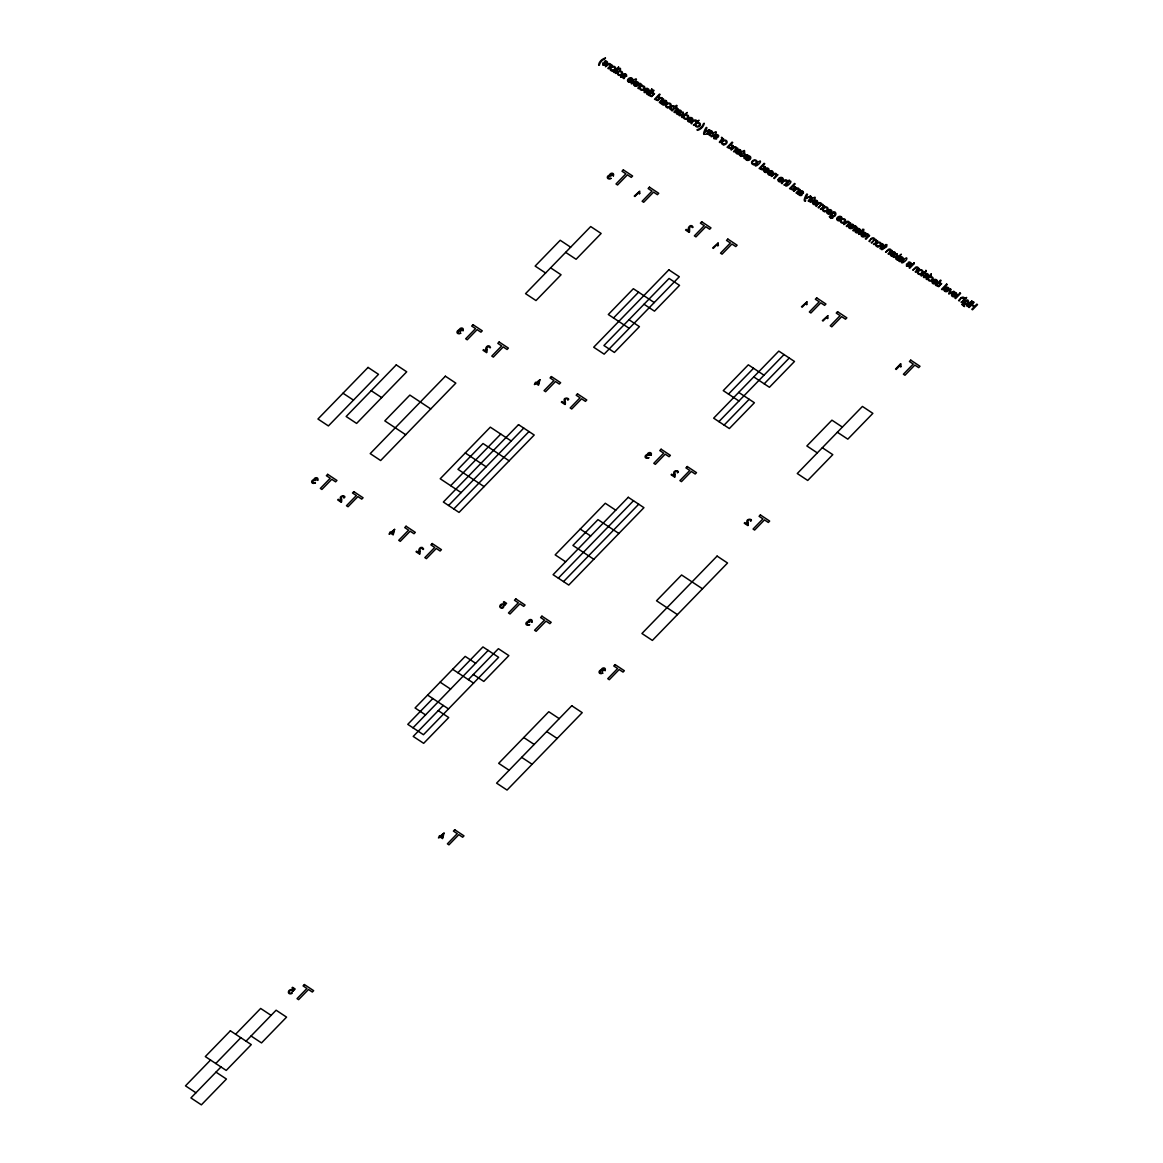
<?xml version="1.0" encoding="UTF-8"?>
<svg xmlns="http://www.w3.org/2000/svg" width="1163" height="1163" viewBox="0 0 1163 1163"><rect width="100%" height="100%" fill="white"/><g stroke="black" fill="none" stroke-linecap="round" stroke-linejoin="round"><path stroke-width="1.5" d="M862.961 229.911L861.114 230.696L861.841 231.175L858.701 234.417L863.528 231.481L863.847 229.373L862.495 229.285M886.075 245.204L884.214 245.989L884.956 246.469L881.801 249.711L886.628 246.774L886.947 244.666L885.61 244.579M606.766 62.86L604.367 61.494A2.006 1.585 -24.2 0 1 605.153 61.058L605.763 61.014M639.955 83.663L640.319 84.666M661.442 97.896L661.805 98.899M676.037 107.563L676.401 108.566M721.438 137.612L721.816 138.615M810.262 196.416L810.626 197.419M854.863 225.942L855.241 226.945M867.438 234.272L867.802 235.275M882.034 243.925L882.397 244.928M717.833 136.464L715.463 135.053A2.006 1.585 -24.2 0 1 716.248 134.603L716.859 134.574A2.675 2.108 -24.2 0 1 718.69 135.897L718.051 137.234L716.263 137.321A17.997 14.247 -24.2 0 1 715.681 137.132A9.231 7.312 -24.2 0 0 715.129 136.972L714.387 138.15A2.631 2.093 -24.2 0 0 714.693 138.368L716.859 138.688L713.922 138.702L713.937 136.42L716.96 136.653M910.425 264.001L908.085 262.562A2.006 1.585 -24.2 0 1 908.87 262.126M927.449 275.268L925.123 273.843A2.006 1.585 -24.2 0 1 925.893 273.392M504.408 605.196L505.469 603.626L503.39 602.245L503.972 601.634L506.574 603.35L503.826 606.025M293.003 990.861L294.065 989.291L291.986 987.91L292.567 987.314L295.169 989.03L292.422 991.69A1.672 1.323 -24.2 0 0 290.561 990.498A1.672 1.323 -24.2 0 0 289.267 992.519A1.672 1.323 -24.2 0 0 291.666 992.809M648.096 90.292L645.727 88.882M315.711 480.435C313.341 479.418 310.565 483.386 315.449 482.95M461.028 330.786L460.315 331.121M649.143 455.315C646.672 454.282 644.229 458.455 648.896 457.844M603.103 670.702L602.318 670.978M623.295 75.508L622.612 77.281L624.4 77.659M640.987 85.088L642.121 84.914L638.487 88.65L637.847 88.214L640.464 84.943M677.084 108.988L678.203 108.799L674.584 112.535L673.944 112.113L676.546 108.871M693.25 121.01L690.953 123.38L691.592 123.801C693.628 117.768 699.385 122.784 693.395 124.993L694.035 125.415L699.05 120.254L696.608 121.679M735.51 149.518L733.533 151.568L734.173 151.99L737.807 148.253L736.702 148.399M450.663 485.683L500.773 434.075M613.526 317.964L638.574 292.175M448.584 505.498L523.757 428.1M775.663 176.107L773.686 178.143L774.325 178.564L777.96 174.828L776.869 174.988M453.817 508.958L528.976 431.56M718.356 245.349L717.76 245.96A5.699 4.507 -24.2 0 1 717.222 244.346L713.297 248.373L712.657 247.952L718.094 243.052M783.688 180.876L781.391 183.245L782.03 183.667C784.298 177.532 789.633 182.838 783.833 184.859L784.473 185.28L789.473 180.12L787.046 181.544M799.17 189.758L800.26 189.598L796.64 193.334L796.001 192.913L797.978 190.877A2.137 1.701 -24.2 0 0 798.719 189.7L797.251 188.842L793.559 191.299L795.986 188.799A4.085 3.242 -24.2 0 1 796.466 188.377M818.316 203.481L815.83 206.04L816.47 206.462C818.258 200.705 824.218 204.993 818.069 207.523L818.708 207.944C821.165 201.853 825.846 206.927 820.322 209.02L820.962 209.442L824.582 205.706L823.506 205.851M848.263 224.154L846.271 226.204L846.911 226.625L850.546 222.889L849.455 223.034M855.91 227.367L857.044 227.192L853.409 230.928L852.77 230.492L855.372 227.236M868.485 235.696L869.604 235.508L865.984 239.244L865.345 238.822L867.947 235.522M871.436 238.648L868.95 241.206L869.59 241.628C871.407 235.769 877.353 240.305 871.189 242.689L871.828 243.111C874.096 237.019 879.112 242.064 873.442 244.186L874.082 244.608L877.702 240.872L876.626 241.017M432.825 698.541L407.777 724.345L423.448 734.725L498.622 657.313L482.936 646.933L457.888 672.737M728.489 394.083L753.537 368.278M412.996 727.805L488.169 650.393M558.327 578.142L633.486 500.744M443.277 705.461L413.214 736.426L423.666 743.331L448.714 717.542L438.262 710.622M468.34 679.657L498.404 648.692L508.856 655.612L483.793 681.416L473.341 674.496M563.546 581.602L638.72 504.204M718.894 421.631L784.036 354.555M890.015 251.804L888.038 253.839L888.677 254.261L892.297 250.539L891.207 250.685M724.113 425.091L749.176 399.287M764.207 383.819L789.255 358.015M917.185 269.787L915.194 271.822L915.848 272.258L919.468 268.522L918.377 268.668M210.547 1060.045L185.484 1085.849L195.936 1092.769M235.595 1034.241L260.657 1008.452L271.11 1015.372M215.766 1063.505L240.828 1037.701M960.885 298.179L958.588 300.548L959.228 300.97C961.597 294.835 966.773 300.199 961.016 302.162L961.67 302.584L966.671 297.437L964.229 298.862M220.999 1066.965L190.921 1097.93L201.373 1104.85L226.436 1079.046L215.984 1072.126M246.047 1041.161L276.111 1010.211L286.563 1017.131L261.515 1042.92L251.063 1036M664.509 104.263L662.736 103.812L663.433 102.068A7.472 5.917 -24.2 0 0 664.262 102.998L664.654 103.463M710.317 134.603L708.543 134.152L709.256 132.408A7.472 5.917 -24.2 0 0 710.084 133.323L710.477 133.789M801.176 194.744L799.403 194.294L800.1 192.549A7.472 5.917 -24.2 0 0 800.929 193.465L801.322 193.93M900.918 260.774L899.115 260.279L899.842 258.579A7.472 5.917 -24.2 0 0 900.671 259.494L901.063 259.96M707.671 132.931L709.314 131.245A3.983 3.155 -24.2 0 1 709.75 130.852A2.384 1.89 -24.2 0 1 712.352 133.222M740.351 154.621L742.488 151.35L744.393 150.478L744.669 151.277C744.872 152.833 738.374 157.688 739.406 154.519M616.23 72.528L618.411 69.213L620.33 68.326L620.591 69.14C620.766 70.681 614.398 75.537 615.329 72.382M632.047 83.009L634.228 79.68L636.132 78.808L636.408 79.607C636.684 80.829 630.317 86.135 631.146 82.849M711.916 135.882L714.097 132.553L716.015 131.681L716.277 132.48C716.612 133.978 709.968 138.92 711.029 135.722M756.124 165.146L758.305 161.817L760.209 160.945L760.486 161.744C760.747 162.951 754.424 168.272 755.223 164.986M810.902 201.373L813.053 198.073L814.958 197.187L815.234 197.986C815.467 199.382 809.114 204.441 809.971 201.243M786.551 185.28L788.718 181.966L790.636 181.079L790.898 181.879C791.029 183.318 784.894 188.29 785.65 185.135M902.488 262.068L904.698 258.738L906.602 257.852L906.878 258.651C907.242 260.003 900.685 265.12 901.616 261.908M705.069 134.108C701.434 136.289 705.723 127.465 706.319 127.407L706.959 127.828L705.2 131.375L709.779 129.704L704.705 132.495M805.654 200.69C802.048 202.914 806.235 193.799 806.889 193.988L807.529 194.41L805.712 198.088L810.364 196.285L805.29 199.077M647.122 88.403L646.599 88.417A2.006 1.585 -24.2 0 0 645.741 88.882M907.751 264.495L907.009 265.673A2.631 2.093 -24.2 0 0 907.314 265.891L909.481 266.211L906.486 266.182L906.559 263.928L909.568 264.161M605.821 63.093L602.725 62.962L602.928 65.23L605.763 65.143L603.713 64.881A2.631 2.093 -24.2 0 1 603.292 64.605L604.033 63.427A9.231 7.312 -24.2 0 1 604.571 63.587A17.997 14.247 -24.2 0 0 605.167 63.776L606.868 63.732L607.609 62.409A2.675 2.108 -24.2 0 0 605.734 61.116M647.21 90.481L644.2 90.249L644.186 92.531L647.122 92.517L644.956 92.197A2.631 2.093 -24.2 0 1 644.651 91.979L645.392 90.801A9.231 7.312 -24.2 0 1 645.93 90.976A17.997 14.247 -24.2 0 0 646.526 91.15L648.14 91.15L648.983 89.856A2.675 2.108 -24.2 0 0 647.093 88.49M926.562 275.427L923.553 275.238L923.567 277.492L926.504 277.477L924.338 277.157A2.631 2.093 -24.2 0 1 924.033 276.939L924.789 275.762A9.231 7.312 -24.2 0 1 925.326 275.936A17.997 14.247 -24.2 0 0 925.908 276.111L927.522 276.111L928.365 274.817A2.675 2.108 -24.2 0 0 926.475 273.45M613.453 175.976L612.363 173.956L610.72 175.206A1.919 1.526 -24.2 0 0 611.258 175.904C609.092 174.988 606.272 179 611.113 178.491M463.121 330.786L461.987 328.751L460.388 330.016M651.236 455.315L650.102 453.294L648.503 454.559A1.919 1.526 -24.2 0 0 649.041 455.256M317.804 480.435L316.612 478.4L315.071 479.679A1.919 1.526 -24.2 0 0 315.595 480.377M532.043 622.263L530.851 620.228L529.31 621.507A1.919 1.526 -24.2 0 0 529.848 622.205C527.551 621.333 524.978 625.374 529.703 624.793M605.196 670.688L604.062 668.667L602.463 669.932A1.919 1.526 -24.2 0 0 603.001 670.629M626.581 76.38L625.883 76.046A1.526 1.207 -24.2 0 0 623.819 74.694M666.733 102.955L666.021 102.62A1.526 1.207 -24.2 0 0 663.957 101.268M712.541 133.28L711.843 132.945A1.526 1.207 -24.2 0 0 709.764 131.593M803.4 193.421L802.688 193.087A1.526 1.207 -24.2 0 0 800.624 191.735M903.142 259.451L902.43 259.131A1.526 1.207 -24.2 0 0 900.366 257.764M627.816 79.724L628.558 80.087M634.635 84.114L633.893 83.751A2.733 2.166 -24.2 0 0 636.379 86.295A2.733 2.166 -24.2 0 0 638.647 82.806A2.733 2.166 -24.2 0 0 634.344 82.82M676.473 111.939L677.2 112.302M687.813 119.455L688.554 119.818M736.063 151.394L736.804 151.757M745.803 157.834L746.544 158.197M764.047 169.929L764.789 170.278M768.103 172.604L768.845 172.967M778.251 179.32L778.992 179.684M813.46 202.493L812.719 202.144A2.733 2.166 -24.2 0 0 815.205 204.688A2.733 2.166 -24.2 0 0 817.473 201.184A2.733 2.166 -24.2 0 0 813.17 201.199M827.649 211.899L826.908 211.535A2.733 2.166 -24.2 0 0 829.393 214.079A2.733 2.166 -24.2 0 0 831.676 210.59A2.733 2.166 -24.2 0 0 827.358 210.59M837.055 218.251L837.796 218.6M848.816 226.029L849.557 226.392M855.299 230.332L856.041 230.681M861.376 234.359L862.117 234.708M890.567 253.679L891.309 254.043M932.333 281.33L933.075 281.679M944.836 289.471L944.094 289.107A2.733 2.166 -24.2 0 0 946.566 291.651A2.733 2.166 -24.2 0 0 948.848 288.162A2.733 2.166 -24.2 0 0 944.545 288.177M951.799 294.21L952.541 294.573M602.26 670.935C599.192 669.743 599.338 674.366 602.856 673.217M460.185 331.019C457.204 329.74 457.161 334.421 460.781 333.301M605.443 58.15L604.833 58.891A8.272 6.556 -24.2 0 0 604.309 59.124A8.49 6.716 -24.2 0 0 601.562 61.13A9.42 7.458 -24.2 0 0 599.381 65.215L598.887 64.91M703.978 123.38L703.252 124.034A8.359 6.615 -24.2 0 1 701.304 127.16M737.793 150.725L739.915 152.12A1.57 1.25 -24.2 0 0 738.723 150.085A1.977 1.57 -24.2 0 0 737.822 150.739M769.833 171.935L771.956 173.331A1.57 1.25 -24.2 0 0 770.764 171.295A1.977 1.57 -24.2 0 0 769.862 171.95M816.557 202.871L814.449 201.475A1.977 1.57 -24.2 0 1 815.365 200.894M859.137 231.059L857.029 229.663A1.977 1.57 -24.2 0 1 857.945 229.082M934.063 280.661L936.171 282.057A1.57 1.25 -24.2 0 0 934.979 280.021A1.977 1.57 -24.2 0 0 934.078 280.661M628.354 79.128L631.175 81.003M634.446 83.155L637.266 85.03A1.759 1.396 -24.2 0 1 634.373 84.056M677.011 111.343L679.832 113.204A1.759 1.396 -24.2 0 1 676.939 112.23M688.365 118.859L691.185 120.719A1.759 1.396 -24.2 0 1 688.292 119.745M736.615 150.797L739.435 152.673A1.759 1.396 -24.2 0 1 736.542 151.684M746.355 157.238L749.176 159.113A1.759 1.396 -24.2 0 1 746.268 158.139M764.6 169.333L767.42 171.194A1.759 1.396 -24.2 0 1 764.527 170.22M768.656 172.008L771.476 173.883M778.803 178.724L781.623 180.599A1.759 1.396 -24.2 0 1 778.716 179.611M813.271 201.548L816.092 203.409A1.759 1.396 -24.2 0 1 813.184 202.435M827.46 210.939L830.28 212.8A1.759 1.396 -24.2 0 1 827.387 211.826M837.607 217.655L840.427 219.516A1.759 1.396 -24.2 0 1 837.52 218.542M849.368 225.433L852.188 227.308A1.759 1.396 -24.2 0 1 849.281 226.334M855.852 229.736L858.672 231.597A1.759 1.396 -24.2 0 1 855.764 230.623M861.928 233.763L864.749 235.624A1.759 1.396 -24.2 0 1 861.856 234.65M891.12 253.083L893.94 254.944M932.886 280.734L935.706 282.594A1.759 1.396 -24.2 0 1 932.799 281.62M944.647 288.511L947.467 290.387A1.759 1.396 -24.2 0 1 944.56 289.413M952.352 293.614L955.172 295.489A1.759 1.396 -24.2 0 1 952.264 294.501M620.62 76.816L621.289 77.252A1.977 1.57 -24.2 0 0 621.871 76.874L623.906 78.691L625.272 76.569A4.405 3.489 -24.2 0 0 624.924 76.191L624.749 76.017A9.508 7.53 -24.2 0 1 623.761 75.014M706.581 133.716L707.249 134.167A1.977 1.57 -24.2 0 0 707.816 133.789L709.866 135.591L711.204 133.454A4.405 3.489 -24.2 0 0 710.884 133.091L710.709 132.916A9.508 7.53 -24.2 0 1 709.721 131.928M897.167 259.887L897.836 260.338A1.977 1.57 -24.2 0 0 898.418 259.96C898.418 262.882 903.288 261.515 901.761 259.567A4.405 3.489 -24.2 0 0 901.485 259.262L901.412 259.204A9.508 7.53 -24.2 0 1 900.307 258.099M806.933 301.857L801.496 306.756L802.136 307.192L806.046 303.15A5.699 4.507 -24.2 0 0 806.613 304.75L807.18 304.154A4.608 3.649 -24.2 0 1 806.875 301.857M827.838 315.696L822.386 320.595L823.026 321.017L826.951 316.99A5.699 4.507 -24.2 0 0 827.518 318.589L828.085 317.993A4.608 3.649 -24.2 0 1 827.78 315.696M689.034 232.309L685.574 230.027L686.17 229.416L688.729 231.117A3.62 2.864 -24.2 0 0 688.772 230.303C686.693 227.483 691.563 223.165 693.061 227.178C692.901 228.966 688.961 223.194 689.543 229.518M570.655 247.196L560.203 240.276L535.14 266.08L545.592 273M654.26 302.554L633.355 288.715L608.307 314.519L629.198 328.344M763.989 375.198L748.318 364.819L723.255 390.623L738.941 400.988M842.375 427.083L831.923 420.163L806.86 445.967L817.313 452.887M565.64 252.356L576.092 259.276L601.14 233.472L590.702 226.552L525.545 293.643L535.998 300.563L561.06 274.759L550.608 267.839M644.026 304.255L654.478 311.161L679.526 285.371L669.074 278.451L603.931 345.527L614.384 352.447L639.432 326.643L628.994 319.723M753.755 376.899L769.426 387.279L794.489 361.475L778.803 351.095L713.66 418.171L729.346 428.551L754.394 402.747L738.723 392.382M837.36 432.243L847.812 439.163L872.861 413.359L862.423 406.439L797.266 473.53L807.718 480.45L832.781 454.646L822.328 447.726M674.249 475.871L671.691 474.17L671.109 474.78L674.555 477.063M486.439 352.52L482.994 350.237L483.575 349.627L486.134 351.328A3.62 2.864 -24.2 0 0 486.178 350.514C484.113 347.403 489.201 343.478 490.466 347.49C490.437 349.234 486.279 343.056 486.948 349.743M564.825 404.419L561.366 402.136L561.962 401.526L564.52 403.212A3.62 2.864 -24.2 0 0 564.564 402.413L564.506 401.86M747.707 525.487L744.262 523.205L744.843 522.594L747.416 524.295A3.62 2.864 -24.2 0 0 747.446 523.481L747.416 523.03M511.226 440.995L490.321 427.155L440.21 478.763L461.115 492.603M615.736 510.179L605.283 503.259L555.173 554.867L565.625 561.787M430.761 408.925L409.87 395.086L384.808 420.89L405.713 434.729M509.147 460.824L483.023 443.525L457.96 469.329L484.099 486.614M618.876 533.468L597.986 519.628L572.923 545.432L593.828 559.272M702.496 588.812L681.591 574.973L656.528 600.777L677.433 614.616M371.215 390.695L381.668 397.615M465.273 452.959L486.178 466.799M580.221 529.063L590.673 535.983M343.012 393.225L353.465 400.13M341.122 502.183L337.663 499.886L338.259 499.29L340.817 500.977A3.62 2.864 -24.2 0 0 340.861 500.163L340.788 499.421M419.494 554.068L416.049 551.785L416.63 551.175L419.203 552.876A3.62 2.864 -24.2 0 0 419.232 552.062C417.372 549.14 421.66 545.156 423.492 548.689C423.841 551.931 419.538 543.732 420.017 551.277M475.638 663.288L465.185 656.383L415.075 707.976L425.527 714.896M559.243 718.647L548.791 711.727L498.68 763.335L509.132 770.24M452.654 669.277L473.559 683.117M546.712 731.542L557.164 738.461M440.137 682.172L450.575 689.092M523.743 737.531L534.195 744.451M427.606 695.081L448.511 708.921M521.664 757.346L532.116 764.265M502.939 606.999L503.564 607.508A2.442 1.933 -24.2 0 1 499.799 606.286A2.53 2.006 -24.2 0 1 504.626 605.123M802.019 193.538C803.328 196.431 798.181 196.024 798.676 193.93A1.977 1.57 -24.2 0 1 798.094 194.308L797.425 193.858A3.605 2.849 -24.2 0 0 798.501 193.058L800.159 191.386A3.983 3.155 -24.2 0 1 800.609 190.994A2.384 1.89 -24.2 0 1 803.197 193.363M610.473 65.143L609.019 64.299L605.4 66.742L607.842 64.241A4.085 3.242 -24.2 0 1 608.307 63.82A1.904 1.512 -24.2 0 1 610.851 65.172L612.101 65.041L608.482 68.777L607.842 68.355L609.819 66.306A2.137 1.701 -24.2 0 0 610.56 65.143M882.528 245.146L879.926 248.475L880.565 248.897L884.2 245.16L883.066 245.349A1.788 1.41 -24.2 0 0 882.15 243.619M810.756 197.637L808.169 200.966L808.808 201.388L812.428 197.652L811.309 197.841A1.788 1.41 -24.2 0 0 810.378 196.111M721.932 138.833L719.345 142.162L719.984 142.598L723.604 138.862L722.485 139.037A1.788 1.41 -24.2 0 0 721.554 137.321M661.936 99.117L659.334 102.446L659.973 102.867L663.608 99.131L662.474 99.32A1.788 1.41 -24.2 0 0 661.558 97.59M890.669 250.627L889.259 249.783L885.595 252.24L888.038 249.74A4.085 3.242 -24.2 0 1 888.503 249.304A1.904 1.512 -24.2 0 1 891.047 250.67M736.164 148.355L734.754 147.497L731.105 149.954L733.533 147.454A4.085 3.242 -24.2 0 1 733.998 147.032A1.904 1.512 -24.2 0 1 736.542 148.384M748.202 522.55C746.137 519.846 752.17 518.262 750.557 521.242C754.409 518.756 744.291 517.884 747.431 523.19M675.063 474.271C673.014 471.117 679.076 469.896 677.346 472.861C681.576 470.739 671.662 469.169 674.191 474.082M565.334 401.628C563.386 398.429 569.187 397.368 567.718 400.101C571.76 398.604 562.122 396.045 564.462 401.424M341.631 499.392C339.596 495.947 345.891 495.264 343.855 498.04C348.144 495.54 337.837 494.377 340.803 499.625M776.317 174.93L774.907 174.087L771.258 176.529L773.686 174.028A4.085 3.242 -24.2 0 1 774.151 173.607A1.904 1.512 -24.2 0 1 776.695 174.973M674.162 473.835L674.307 475.056A3.62 2.864 -24.2 0 1 674.264 475.871M292.204 993.217A2.442 1.933 -24.2 0 1 288.395 991.966A2.53 2.006 -24.2 0 1 293.221 990.789M503.07 607.144A1.672 1.323 -24.2 0 1 500.671 606.853A1.672 1.323 -24.2 0 1 501.965 604.818A1.672 1.323 -24.2 0 1 503.797 606.025M529.456 624.575A2.253 1.788 -24.2 0 1 525.938 624.022A2.253 1.788 -24.2 0 1 528.729 621.493M528.235 621.871A2.064 1.628 -24.2 0 1 530.662 619.516A2.064 1.628 -24.2 0 1 531.709 622.074M419.799 551.378A4.986 3.94 -24.2 0 1 419.77 554.111M315.217 482.747A2.253 1.788 -24.2 0 1 311.699 482.194A2.253 1.788 -24.2 0 1 314.49 479.665M313.995 480.043A2.064 1.628 -24.2 0 1 316.423 477.688A2.064 1.628 -24.2 0 1 317.47 480.246M341.413 499.479A4.986 3.94 -24.2 0 1 341.384 502.227M598.611 64.924A8.286 6.556 -24.2 0 1 605.414 57.99M619.864 71.859A1.774 1.396 -24.2 0 1 621.682 73.065A1.774 1.396 -24.2 0 1 619.806 74.752A1.774 1.396 -24.2 0 1 618.28 73.284M619.239 71.365A2.602 2.064 -24.2 0 1 622.51 72.717A2.602 2.064 -24.2 0 1 619.675 75.435A2.602 2.064 -24.2 0 1 617.64 72.891M624.124 76.424A7.472 5.917 -24.2 0 1 623.281 75.508M620.664 76.874A3.605 2.849 -24.2 0 0 621.696 76.017L623.353 74.345A3.983 3.155 -24.2 0 1 623.79 73.938A2.384 1.89 -24.2 0 1 626.392 76.322M631.204 81.017A1.759 1.396 -24.2 0 1 628.282 80.014M628.267 78.793A2.733 2.166 -24.2 0 1 632.57 78.779A2.733 2.166 -24.2 0 1 630.288 82.268A2.733 2.166 -24.2 0 1 627.657 79.709M640.072 83.373A1.788 1.41 -24.2 0 1 641.104 85.117M642.165 86.629A1.774 1.396 -24.2 0 1 643.982 87.821A1.774 1.396 -24.2 0 1 642.107 89.522A1.774 1.396 -24.2 0 1 640.58 88.054M641.54 86.12A2.602 2.064 -24.2 0 1 644.811 87.487A2.602 2.064 -24.2 0 1 641.976 90.205A2.602 2.064 -24.2 0 1 639.941 87.661M666.53 102.882A2.384 1.89 -24.2 0 0 663.928 100.469A3.983 3.155 -24.2 0 0 663.506 100.919L661.849 102.591A3.605 2.849 -24.2 0 1 660.802 103.449L661.427 103.827A1.977 1.57 -24.2 0 0 662.009 103.449C662.009 106.371 666.879 105.004 665.352 103.056A4.405 3.489 -24.2 0 0 665.076 102.766L664.843 102.548A9.508 7.53 -24.2 0 1 663.899 101.588M676.154 107.258A1.788 1.41 -24.2 0 1 677.2 109.002M676.924 110.994A2.733 2.166 -24.2 0 1 681.227 110.994A2.733 2.166 -24.2 0 1 678.945 114.483A2.733 2.166 -24.2 0 1 676.314 111.924M685.952 115.617A1.774 1.396 -24.2 0 1 687.769 116.823A1.774 1.396 -24.2 0 1 685.894 118.51A1.774 1.396 -24.2 0 1 684.382 117.041M685.341 115.122A2.602 2.064 -24.2 0 1 688.598 116.474A2.602 2.064 -24.2 0 1 685.763 119.193A2.602 2.064 -24.2 0 1 683.728 116.649M690.473 118.146A1.57 1.25 -24.2 0 1 691.636 120.167L689.543 118.786A1.977 1.57 -24.2 0 1 690.473 118.204M688.263 118.51A2.733 2.166 -24.2 0 1 692.581 118.51A2.733 2.166 -24.2 0 1 690.299 121.999A2.733 2.166 -24.2 0 1 687.667 119.44M693.133 120.937A2.253 1.788 -24.2 0 1 697.015 121.65M697.713 123.409A1.774 1.396 -24.2 0 1 699.53 124.601A1.774 1.396 -24.2 0 1 697.655 126.302A1.774 1.396 -24.2 0 1 696.143 124.819M697.102 122.9A2.602 2.064 -24.2 0 1 700.373 124.267A2.602 2.064 -24.2 0 1 697.524 126.985A2.602 2.064 -24.2 0 1 695.489 124.441M704.153 123.365A8.243 6.542 -24.2 0 1 697.466 130.372M701.347 127.189A9.42 7.458 -24.2 0 1 696.942 129.805M704.909 134.341A1.643 1.308 -24.2 0 1 704.415 133.963M707.656 132.916A3.605 2.849 -24.2 0 1 706.624 133.774M736.252 148.355A2.137 1.701 -24.2 0 1 735.467 149.475M736.513 150.463A2.733 2.166 -24.2 0 1 740.831 150.449A2.733 2.166 -24.2 0 1 738.549 153.938A2.733 2.166 -24.2 0 1 735.917 151.379M748.449 156.525A1.57 1.25 -24.2 0 1 749.626 158.561L747.533 157.165A1.977 1.57 -24.2 0 1 748.449 156.598M746.253 156.903A2.733 2.166 -24.2 0 1 750.557 156.889A2.733 2.166 -24.2 0 1 748.274 160.378A2.733 2.166 -24.2 0 1 745.657 157.819M764.498 168.984A2.733 2.166 -24.2 0 1 768.816 168.969A2.733 2.166 -24.2 0 1 766.533 172.458A2.733 2.166 -24.2 0 1 763.902 169.9M771.505 173.898A1.759 1.396 -24.2 0 1 768.583 172.909M768.554 171.673A2.733 2.166 -24.2 0 1 772.872 171.659A2.733 2.166 -24.2 0 1 770.589 175.148A2.733 2.166 -24.2 0 1 767.958 172.589M776.404 174.93A2.137 1.701 -24.2 0 1 775.619 176.064M778.701 178.375A2.733 2.166 -24.2 0 1 783.004 178.375A2.733 2.166 -24.2 0 1 780.736 181.864A2.733 2.166 -24.2 0 1 778.105 179.306M783.571 180.803A2.253 1.788 -24.2 0 1 787.453 181.515M796.422 188.304A1.904 1.512 -24.2 0 1 799.01 189.743M800.566 192.069A9.508 7.53 -24.2 0 0 801.525 193.014L801.743 193.232A4.405 3.489 -24.2 0 1 802.019 193.523M805.479 200.923A1.643 1.308 -24.2 0 1 804.985 200.559M815.365 200.836A1.57 1.25 -24.2 0 1 816.542 202.856M821.209 204.354A1.788 1.41 -24.2 0 1 823.36 205.836M818.156 203.38A1.948 1.541 -24.2 0 1 821.354 204.441M837.505 217.307A2.733 2.166 -24.2 0 1 841.808 217.292A2.733 2.166 -24.2 0 1 839.526 220.796A2.733 2.166 -24.2 0 1 836.895 218.222M842.899 219.516A1.774 1.396 -24.2 0 1 844.716 220.708A1.774 1.396 -24.2 0 1 842.826 222.409A1.774 1.396 -24.2 0 1 841.314 220.941M842.274 219.007A2.602 2.064 -24.2 0 1 845.545 220.374A2.602 2.064 -24.2 0 1 842.695 223.092A2.602 2.064 -24.2 0 1 840.675 220.548M846.708 221.595A1.904 1.512 -24.2 0 1 849.281 223.02M848.22 224.11A2.137 1.701 -24.2 0 0 848.99 222.991L847.565 222.118L843.844 224.59L846.271 222.089A4.085 3.242 -24.2 0 1 846.737 221.668M849.266 225.099A2.733 2.166 -24.2 0 1 853.569 225.084A2.733 2.166 -24.2 0 1 851.287 228.573A2.733 2.166 -24.2 0 1 848.67 226.015M854.979 225.651A1.788 1.41 -24.2 0 1 856.026 227.396M857.945 229.024A1.57 1.25 -24.2 0 1 859.123 231.044M855.75 229.387A2.733 2.166 -24.2 0 1 860.053 229.373A2.733 2.166 -24.2 0 1 857.785 232.876A2.733 2.166 -24.2 0 1 855.154 230.303M864.036 233.051A1.57 1.25 -24.2 0 1 865.199 235.071L863.106 233.69A1.977 1.57 -24.2 0 1 864.036 233.109M861.827 233.414A2.733 2.166 -24.2 0 1 866.144 233.4A2.733 2.166 -24.2 0 1 863.862 236.903A2.733 2.166 -24.2 0 1 861.231 234.33M867.554 233.967A1.788 1.41 -24.2 0 1 868.601 235.711M874.329 239.52A1.788 1.41 -24.2 0 1 876.48 241.003M871.276 238.546A1.948 1.541 -24.2 0 1 874.474 239.607M890.756 250.641A2.137 1.701 -24.2 0 1 889.971 251.76M893.969 254.959A1.759 1.396 -24.2 0 1 891.047 253.97M891.018 252.734A2.733 2.166 -24.2 0 1 895.336 252.734A2.733 2.166 -24.2 0 1 893.053 256.223A2.733 2.166 -24.2 0 1 890.422 253.665M897.211 259.945A3.605 2.849 -24.2 0 0 898.243 259.102L899.9 257.43A3.983 3.155 -24.2 0 1 900.351 257.023A2.384 1.89 -24.2 0 1 902.939 259.393M909.451 262.169A2.675 2.108 -24.2 0 1 911.312 263.405L910.658 264.742L908.885 264.844A17.997 14.247 -24.2 0 1 908.288 264.655A9.231 7.312 -24.2 0 0 907.751 264.495M918.218 268.653A1.904 1.512 -24.2 0 0 915.63 267.228A4.085 3.242 -24.2 0 0 915.208 267.723L912.766 270.223L916.459 267.752L917.825 268.624A2.137 1.701 -24.2 0 1 917.142 269.743M930.473 277.492A1.774 1.396 -24.2 0 1 932.29 278.684A1.774 1.396 -24.2 0 1 930.4 280.385A1.774 1.396 -24.2 0 1 928.888 278.916M929.848 276.983A2.602 2.064 -24.2 0 1 933.119 278.35A2.602 2.064 -24.2 0 1 930.269 281.068A2.602 2.064 -24.2 0 1 928.248 278.524M932.784 280.385A2.733 2.166 -24.2 0 1 937.087 280.37A2.733 2.166 -24.2 0 1 934.805 283.874A2.733 2.166 -24.2 0 1 932.174 281.301M952.25 293.265A2.733 2.166 -24.2 0 1 956.553 293.265A2.733 2.166 -24.2 0 1 954.271 296.754A2.733 2.166 -24.2 0 1 951.654 294.195M960.754 298.121A2.253 1.788 -24.2 0 1 964.636 298.818M602.623 672.999A2.253 1.788 -24.2 0 1 599.105 672.447A2.253 1.788 -24.2 0 1 601.882 669.932M601.387 670.31A2.064 1.628 -24.2 0 1 603.815 667.94A2.064 1.628 -24.2 0 1 604.876 670.513M639.403 194.047A5.699 4.507 -24.2 0 1 638.836 192.447L634.911 196.489L634.271 196.067L639.723 191.154A4.608 3.649 -24.2 0 0 640.043 193.407M610.88 178.288A2.253 1.788 -24.2 0 1 607.362 177.721A2.253 1.788 -24.2 0 1 610.139 175.206M609.645 175.584A2.064 1.628 -24.2 0 1 612.072 173.214A2.064 1.628 -24.2 0 1 613.134 175.787M486.73 349.83A4.986 3.94 -24.2 0 1 486.716 352.563M460.548 333.098A2.253 1.788 -24.2 0 1 457.03 332.531A2.253 1.788 -24.2 0 1 459.807 330.016M459.312 330.394A2.064 1.628 -24.2 0 1 461.74 328.024A2.064 1.628 -24.2 0 1 462.801 330.597M460.926 330.714A1.919 1.526 -24.2 0 1 460.388 330.03M565.116 401.729A4.986 3.94 -24.2 0 1 565.087 404.462M747.998 522.798A4.986 3.94 -24.2 0 1 747.983 525.531M648.663 457.626A2.253 1.788 -24.2 0 1 645.145 457.074A2.253 1.788 -24.2 0 1 647.922 454.544M647.428 454.922A2.064 1.628 -24.2 0 1 649.855 452.567A2.064 1.628 -24.2 0 1 650.917 455.14M674.845 474.373A4.986 3.94 -24.2 0 1 674.831 477.106M689.325 229.62A4.986 3.94 -24.2 0 1 689.296 232.353M718.429 245.306A4.608 3.649 -24.2 0 1 718.051 243.052M670.6 108.653C675.165 111.633 673.959 102.068 670.6 108.595M653.621 93.68C650.408 100.236 648.75 91.005 653.621 93.68M659.697 97.707C656.63 104.219 654.813 94.988 659.697 97.765M669.772 108.624L672.141 110.921L677.157 105.76L676.517 105.339C674.627 108.014 671.444 103.042 669.772 108.624M732.268 145.753C728.503 152.498 727.878 142.7 732.268 145.753M764.309 166.963C760.413 173.68 760.108 163.765 764.309 167.021M794.736 187.098C791.64 193.523 789.968 184.306 794.736 187.156M940.707 283.728C937.771 290.096 935.706 281.199 940.707 283.728M829.423 216.725L830.876 218.397L832.941 217.888L830.789 217.583L830.397 216.289A5.117 4.056 -24.2 0 1 830.964 215.62L831.167 215.388A1.963 1.556 -24.2 0 0 831.647 216.536C836.212 218.077 837.462 211.564 833.667 211.71L829.423 216.725M962.019 304.502C965.217 308.239 965.334 306.174 962.993 304.066A5.117 4.056 -24.2 0 1 963.56 303.398L963.764 303.165A1.963 1.556 -24.2 0 0 964.243 304.313C968.561 306.131 969.855 299.414 966.846 299.88L962.019 304.502M831.778 215.184C836.023 218.542 835.528 208.729 831.778 215.111M964.36 302.962C968.837 306.174 967.703 296.667 964.374 302.889M654.464 93.68L651.673 96.616L648.416 95.206L653.417 90.045L654.057 90.467L652.254 92.328L654.464 93.752M660.54 97.707L657.836 100.629L654.493 99.233L659.494 94.072L660.133 94.494L658.345 96.355L660.54 97.779M733.112 145.753L730.335 148.69L727.064 147.279L732.079 142.119L732.719 142.54L730.916 144.401L733.112 145.753M765.152 166.963L762.376 169.9L759.105 168.49L764.12 163.329L764.76 163.765L762.957 165.611L765.152 166.963M795.579 187.112L792.875 190.02L789.532 188.639L794.533 183.478L795.172 183.899L793.384 185.746L795.579 187.17M941.55 283.743L938.759 286.68L935.503 285.269L940.504 280.109L941.143 280.53L939.355 282.376L941.55 283.743M744.524 152.702L744.116 155.319L740.787 156.365L744 156.06L744.335 158.706L744.843 155.857L747.853 154.912L745.09 155.057L744.524 152.702M394.62 529.383L393.196 534.893L390.928 533.381L389.082 534.195L390.143 531.913L390.855 532.378L394.62 529.383M444.019 833.115L442.594 838.61L440.326 837.113L438.48 837.927L439.541 835.645L440.239 836.11L444.019 833.115M539.937 379.734L538.513 385.229L536.245 383.732L534.413 384.546L535.46 382.264L536.172 382.729L539.937 379.734M393.748 530.488L393.123 533.89L391.495 532.799L393.748 530.488M443.147 834.205L442.522 837.622L440.893 836.531L443.147 834.205M539.065 380.824L538.454 384.241L536.812 383.15L539.065 380.824M950.447 289.02L948.848 294.108L953.922 291.317L949.313 293.12L951.101 289.456L950.447 289.02M617.146 68.37L613.512 72.106L614.151 72.528L617.786 68.791L617.146 68.37M618.527 66.945L618.454 68.108L618.527 66.945M368.06 367.421L317.95 419.014L328.402 425.934L378.513 374.341L368.06 367.421M650.379 90.38L646.759 94.116L647.398 94.537L651.018 90.801L650.379 90.38M651.76 88.955L651.702 90.103L651.76 88.955M396.263 364.891L346.152 416.499L356.605 423.419L406.716 371.811L396.263 364.891M327.69 474.344L326.367 475.696L330.219 478.255L320.348 488.431L321.889 489.449L331.775 479.287L335.613 481.831L336.936 480.464L327.69 474.344M473.007 324.695L471.684 326.047L475.551 328.606L465.68 338.782L467.221 339.8L477.092 329.638L480.944 332.182L482.267 330.815L473.007 324.695M623.339 169.885L622.016 171.237L625.883 173.796L616.012 183.972L617.553 184.99L627.424 174.828L631.276 177.372L632.599 176.006L623.339 169.885M683.074 115.719L681.634 117.201L682.274 117.623L687.275 112.462L683.786 114.992L682.914 111.91L683.015 114.25L679.134 115.544L683.074 115.719M445.371 376.201L370.212 453.614L380.65 460.533L455.823 383.121L445.371 376.201M353.814 491.644L352.491 492.996L356.358 495.554L346.472 505.731L348.028 506.748L357.899 496.586L361.751 499.131L363.074 497.764L353.814 491.644M499.131 341.995L497.808 343.347L501.675 345.905L491.804 356.082L493.345 357.099L503.216 346.923L507.068 349.482L508.391 348.115L499.131 341.995M649.463 187.17L648.14 188.537L652.007 191.095L642.136 201.272L643.677 202.289L653.562 192.113L657.4 194.672L658.723 193.305L649.463 187.17M406.061 526.228L404.739 527.595L408.606 530.154L398.735 540.315L400.276 541.347L410.146 531.171L413.999 533.715L415.322 532.363L406.061 526.228M551.393 376.579L550.07 377.946L553.937 380.505L544.051 390.666L545.592 391.698L555.478 381.522L559.316 384.066L560.639 382.714L551.393 376.579M701.725 221.77L700.402 223.136L704.269 225.695L694.384 235.856L695.939 236.874L705.81 226.712L709.663 229.256L710.971 227.89L701.725 221.77M518.524 424.64L443.365 502.038L459.036 512.418L534.21 435.02L518.524 424.64M668.856 269.831L593.697 347.228L604.149 354.148L679.308 276.75L668.856 269.831M432.2 543.528L430.877 544.895L434.729 547.453L424.858 557.615L426.399 558.647L436.285 548.471L440.123 551.015L441.446 549.663L432.2 543.528M577.517 393.879L576.194 395.246L580.061 397.79L570.175 407.966L571.731 408.983L581.602 398.822L585.454 401.366L586.777 399.999L577.517 393.879M727.849 239.069L726.526 240.421L730.393 242.98L720.522 253.156L722.063 254.174L731.934 244.012L735.786 246.556L737.109 245.189L727.849 239.069M515.805 598.872L514.482 600.239L518.335 602.797L508.464 612.959L510.005 613.991L519.89 603.815L523.728 606.359L525.051 605.007L515.805 598.872M661.122 449.223L659.799 450.59L663.666 453.148L653.795 463.31L655.336 464.342L665.207 454.166L669.059 456.71L670.382 455.358L661.122 449.223M816.688 297.873L815.365 299.24L819.217 301.798L809.346 311.96L810.887 312.992L820.773 302.816L824.611 305.36L825.934 304.008L816.688 297.873M628.267 497.284L553.094 574.696L568.765 585.062L643.939 507.664L628.267 497.284M541.929 616.172L540.606 617.538L544.473 620.097L534.587 630.259L536.143 631.291L546.014 621.115L549.866 623.659L551.189 622.307L541.929 616.172M687.246 466.523L685.923 467.889L689.79 470.448L679.919 480.61L681.46 481.642L691.331 471.466L695.183 474.01L696.506 472.658L687.246 466.523M837.578 311.713L836.255 313.08L840.122 315.624L830.251 325.8L831.792 326.818L841.663 316.656L845.516 319.2L846.838 317.833L837.578 311.713M897.167 257.459L895.728 258.942L896.382 259.364L901.383 254.203L897.88 256.732L897.022 253.65L897.109 255.991L893.242 257.285L897.167 257.459M912.737 264.059L909.117 267.795L909.757 268.217L913.377 264.481L912.737 264.059M914.118 262.649L914.06 263.797L914.118 262.649M924.498 271.851L920.878 275.587L921.518 276.009L925.137 272.273L924.498 271.851M925.879 270.427L925.821 271.575L925.879 270.427M929.775 275.34L926.141 279.076L926.78 279.498L930.415 275.762L929.775 275.34M931.156 273.916L931.083 275.064L931.156 273.916M946.58 284.135L941.565 289.282L942.204 289.703L947.22 284.557L946.58 284.135M230.376 1030.796L205.313 1056.585L226.218 1070.425L251.281 1044.621L230.376 1030.796M959.955 292.989L954.954 298.15L955.593 298.571L960.594 293.41L959.955 292.989M900.569 363.845L895.539 369.034L896.193 369.456L900.104 365.415A5.699 4.507 -24.2 0 0 900.671 367.014L901.238 366.418A4.608 3.649 -24.2 0 1 900.932 364.121L900.569 363.845M571.774 705.737L496.601 783.15L507.053 790.07L582.227 712.657L571.774 705.737M717.091 556.088L641.932 633.501L652.385 640.42L727.544 563.008L717.091 556.088M304.386 984.552L303.078 985.904L306.93 988.463L297.059 998.639L298.6 999.657L308.486 989.495L312.324 992.039L313.647 990.672L304.386 984.552M454.733 829.742L453.41 831.094L457.263 833.653L447.392 843.829L448.933 844.847L458.818 834.671L462.656 837.229L463.979 835.863L454.733 829.742M615.082 664.611L613.759 665.963L617.626 668.521L607.755 678.698L609.296 679.715L619.167 669.539L623.019 672.098L624.342 670.731L615.082 664.611M760.398 514.947L759.09 516.314L762.943 518.872L753.072 529.049L754.613 530.066L764.498 519.89L768.336 522.449L769.659 521.082L760.398 514.947M910.745 360.137L909.422 361.504L913.275 364.063L903.404 374.224L904.945 375.256L914.83 365.08L918.668 367.624L919.991 366.272L910.745 360.137M970.32 302.191L966.7 305.913L967.34 306.349L970.96 302.613L970.32 302.191M971.701 300.766L971.643 301.915L971.701 300.766M973.416 301.9L968.416 307.061L969.099 307.512L971.454 305.084L974.172 306.872L971.817 309.314L972.501 309.765L977.516 304.604L976.818 304.154L974.768 306.276L972.05 304.473L974.114 302.351L973.416 301.9M631.654 80.451L629.532 79.055A1.977 1.57 -24.2 0 1 630.462 78.488A1.57 1.25 -24.2 0 1 631.625 80.436M637.731 84.477L635.623 83.082A1.977 1.57 -24.2 0 1 636.539 82.515A1.57 1.25 -24.2 0 1 637.717 84.463M680.311 112.666L678.189 111.27A1.977 1.57 -24.2 0 1 679.119 110.689A1.57 1.25 -24.2 0 1 680.282 112.651M767.885 170.656L765.777 169.246A1.977 1.57 -24.2 0 1 766.693 168.679A1.57 1.25 -24.2 0 1 767.871 170.641M782.088 180.047L779.98 178.651A1.977 1.57 -24.2 0 1 780.896 178.084A1.57 1.25 -24.2 0 1 782.074 180.032M830.745 212.262L828.638 210.866A1.977 1.57 -24.2 0 1 829.553 210.285A1.57 1.25 -24.2 0 1 830.731 212.248M840.893 218.978L838.785 217.583A1.977 1.57 -24.2 0 1 839.701 217.001A1.57 1.25 -24.2 0 1 840.878 218.964M852.653 226.756L850.546 225.36A1.977 1.57 -24.2 0 1 851.461 224.793A1.57 1.25 -24.2 0 1 852.639 226.756M894.405 254.406L892.297 253.011A1.977 1.57 -24.2 0 1 893.213 252.429A1.57 1.25 -24.2 0 1 894.391 254.392M947.932 289.834L945.824 288.439A1.977 1.57 -24.2 0 1 946.74 287.872A1.57 1.25 -24.2 0 1 947.918 289.82M955.637 294.937L953.529 293.541A1.977 1.57 -24.2 0 1 954.445 292.974A1.57 1.25 -24.2 0 1 955.623 294.922M612.45 70.26A2.021 1.599 -24.2 0 0 614.66 67.745A2.021 1.599 -24.2 0 0 611.331 67.716A2.021 1.599 -24.2 0 0 612.45 70.26M612.32 70.987A2.849 2.253 -24.2 0 0 615.431 67.469A2.849 2.253 -24.2 0 0 610.735 67.41A2.849 2.253 -24.2 0 0 612.32 70.987M668.013 107.025A2.021 1.599 -24.2 0 0 670.208 104.525A2.021 1.599 -24.2 0 0 666.879 104.496A2.021 1.599 -24.2 0 0 668.013 107.025M667.867 107.766A2.849 2.253 -24.2 0 0 670.978 104.234A2.849 2.253 -24.2 0 0 666.297 104.19A2.849 2.253 -24.2 0 0 667.867 107.766M723.953 144.067A2.021 1.599 -24.2 0 0 726.163 141.566A2.021 1.599 -24.2 0 0 722.819 141.537A2.021 1.599 -24.2 0 0 723.953 144.067M723.808 144.793A2.849 2.253 -24.2 0 0 726.933 141.275A2.849 2.253 -24.2 0 0 722.238 141.217A2.849 2.253 -24.2 0 0 723.808 144.793M753.973 163.939A2.021 1.599 -24.2 0 0 756.168 161.439A2.021 1.599 -24.2 0 0 752.839 161.395A2.021 1.599 -24.2 0 0 753.973 163.939M753.828 164.666A2.849 2.253 -24.2 0 0 756.939 161.148A2.849 2.253 -24.2 0 0 752.257 161.09A2.849 2.253 -24.2 0 0 753.828 164.666M824.93 210.925A2.021 1.599 -24.2 0 0 827.14 208.41A2.021 1.599 -24.2 0 0 823.811 208.381A2.021 1.599 -24.2 0 0 824.93 210.925M824.8 211.651A2.849 2.253 -24.2 0 0 827.911 208.133A2.849 2.253 -24.2 0 0 823.215 208.075A2.849 2.253 -24.2 0 0 824.8 211.651M878.05 246.091A2.021 1.599 -24.2 0 0 880.26 243.576A2.021 1.599 -24.2 0 0 876.931 243.547A2.021 1.599 -24.2 0 0 878.05 246.091M877.92 246.818A2.849 2.253 -24.2 0 0 881.031 243.3A2.849 2.253 -24.2 0 0 876.335 243.241A2.849 2.253 -24.2 0 0 877.92 246.818M919.817 273.741A2.021 1.599 -24.2 0 0 922.026 271.226A2.021 1.599 -24.2 0 0 918.697 271.197A2.021 1.599 -24.2 0 0 919.817 273.741M919.686 274.468A2.849 2.253 -24.2 0 0 922.797 270.95A2.849 2.253 -24.2 0 0 918.101 270.892A2.849 2.253 -24.2 0 0 919.686 274.468"/></g></svg>
